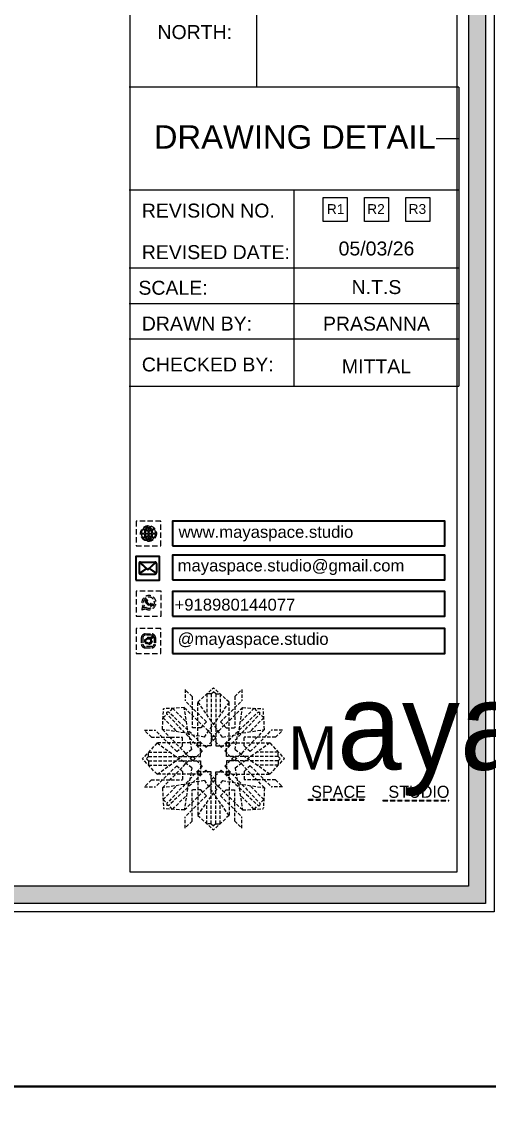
# Model space of a CAD drawing. Header units: millimetres. Extents: x 56222 to 3066687, y -650199 to -121287.
# Drawn here: x 131240.6 to 131295.2, y -183432.6 to -183303.9 of the extents above; entities that cross this region are included whole.
import ezdxf
from ezdxf.enums import TextEntityAlignment as Align

# ---------------------------------------------------------------- set-up
doc = ezdxf.new("R2010")
doc.units = ezdxf.units.MM
doc.header["$MEASUREMENT"] = 0
doc.header["$PDMODE"] = 35
doc.linetypes.add('DASHEDX2', pattern=[1.5, 1, -0.5])
doc.layers.get('Defpoints').update_dxf_attribs({"color": 220})
for name, color, linetype, lineweight in [('dim05', 1, 'Continuous', 13), ('Dimension', 10, 'DASHEDX2', 20), ('NAME PLATE', 7, 'Continuous', 25), ('TILE', 14, 'Continuous', 9), ('wall', 7, 'Continuous', 30)]:
    doc.layers.add(name, color=color, linetype=linetype, lineweight=lineweight)
doc.styles.add('Arial', font='arial.ttf')
doc.styles.get("Standard").update_dxf_attribs({"font": 'arial.ttf', "height": 6})
doc.dimstyles.new('ISO-25', dxfattribs={"dimtxt": 2.5, "dimasz": 1, "dimexe": 0.5, "dimexo": 1, "dimtad": 0, "dimdec": 1, "dimlunit": 4, "dimtxsty": 'Standard', "dimblk": 'OBLIQUE', "dimcen": 2.5, "dimclrd": 1, "dimclre": 1, "dimclrt": 5, "dimadec": 0, "dimazin": 0, "dimtfac": 1, "dimtdec": 1, "dimtmove": 0, "dimatfit": 3, "dimfxl": 1, "dimlwd": -1, "dimarcsym": 0})

# ---------------------------------------------------------------- blocks, each defined once
blk = doc.blocks.new('FSFSF')
at = {"color": 42, "lineweight": 5, "true_color": 0xe0ac11}
for p, q in [((28600.03, 143.51), (28600.03, 140.16)), ((28602.15, 141.41), (28600.03, 143.51)), ((28603.86, 139.69), (28608.58, 144.08)), ((28607.9, 142.22), (28608.58, 142.85)), ((28613.31, 139.69), (28608.58, 144.08)), ((28609.27, 142.22), (28608.59, 142.85)), ((28615.02, 141.41), (28617.14, 143.51)), ((28617.14, 143.51), (28617.14, 140.16)), ((28606.47, 133.76), (28600.03, 140.16)), ((28602.15, 141.41), (28602.15, 131.95)), ((28603.86, 126.58), (28603.86, 139.69)), ((28603.86, 139.69), (28608.58, 133.02)), ((28607.9, 142.22), (28606.58, 142.22)), ((28606.58, 142.22), (28606.58, 135.84)), ((28607.9, 142.22), (28607.9, 126.58)), ((28613.31, 139.69), (28608.59, 133.02)), ((28609.27, 142.22), (28609.27, 126.58)), ((28609.27, 142.22), (28610.59, 142.22)), ((28610.59, 142.22), (28610.59, 135.84)), ((28610.7, 133.76), (28617.14, 140.16)), ((28613.31, 126.58), (28613.31, 139.69)), ((28615.02, 141.41), (28615.02, 131.95)), ((28593.19, 131.45), (28593.54, 137.71)), ((28593.39, 135), (28594.56, 136.12)), ((28599.8, 138.06), (28593.54, 137.71)), ((28595.12, 136.69), (28594.53, 136.69)), ((28594.56, 136.12), (28594.56, 136.71)), ((28605.17, 124.98), (28594.56, 136.12)), ((28596.24, 137.86), (28595.12, 136.69)), ((28606.27, 126.08), (28595.12, 136.69)), ((28596.24, 137.86), (28600.47, 133.65)), ((28601.03, 130), (28599.8, 138.06)), ((28599.8, 138.05), (28608.58, 129.56)), ((28617.37, 138.05), (28608.59, 129.56)), ((28610.9, 126.08), (28622.05, 136.69)), ((28612.02, 124.98), (28622.62, 136.12)), ((28616.14, 130), (28617.37, 138.06)), ((28620.93, 137.86), (28616.7, 133.65)), ((28617.37, 138.06), (28623.63, 137.71)), ((28620.93, 137.86), (28622.05, 136.69)), ((28622.05, 136.69), (28622.64, 136.69)), ((28622.62, 136.12), (28622.62, 136.71)), ((28623.8, 135), (28622.62, 136.12)), ((28624, 131.45), (28623.65, 137.71)), ((28593.39, 135), (28597.6, 130.78)), ((28606.47, 133.76), (28604.75, 131.95)), ((28605.86, 129.18), (28608.58, 133.02)), ((28611.31, 129.18), (28608.59, 133.02)), ((28610.7, 133.76), (28612.42, 131.95)), ((28623.8, 135), (28619.59, 130.78)), ((28587.73, 131.22), (28591.08, 131.22)), ((28589.84, 129.1), (28587.73, 131.22)), ((28597.49, 124.78), (28591.08, 131.22)), ((28593.19, 131.45), (28601.69, 122.67)), ((28601.25, 130.22), (28593.19, 131.45)), ((28605.86, 129.18), (28601.03, 130)), ((28602.07, 125.39), (28601.25, 130.22)), ((28604.75, 131.95), (28602.15, 131.95)), ((28607.9, 128.92), (28608.58, 129.56)), ((28609.27, 128.92), (28608.59, 129.56)), ((28611.31, 129.18), (28616.14, 130)), ((28612.42, 131.95), (28615.02, 131.95)), ((28615.12, 125.39), (28615.94, 130.22)), ((28623.99, 131.45), (28615.5, 122.67)), ((28615.94, 130.22), (28624, 131.45)), ((28619.7, 124.78), (28626.1, 131.22)), ((28629.45, 131.22), (28626.1, 131.22)), ((28627.34, 129.1), (28629.45, 131.22)), ((28591.56, 127.39), (28587.17, 122.66)), ((28589.84, 129.1), (28599.29, 129.1)), ((28604.66, 127.39), (28591.56, 127.39)), ((28591.56, 127.39), (28598.23, 122.67)), ((28597.49, 124.78), (28599.29, 126.5)), ((28599.29, 126.5), (28599.29, 129.1)), ((28603.68, 126.54), (28603.68, 127.39)), ((28604.66, 126.54), (28603.68, 126.54)), ((28604.71, 127.57), (28603.86, 127.57)), ((28607.9, 126.58), (28603.86, 126.58)), ((28604.66, 123.35), (28604.66, 127.39)), ((28604.7, 126.58), (28604.71, 127.57)), ((28606.27, 126.08), (28608.58, 128.27)), ((28607.9, 128.92), (28608.58, 128.27)), ((28609.27, 128.92), (28608.59, 128.27)), ((28610.9, 126.08), (28608.59, 128.27)), ((28609.27, 126.58), (28613.31, 126.58)), ((28612.46, 126.58), (28612.46, 127.57)), ((28612.46, 127.57), (28613.31, 127.57)), ((28612.52, 123.35), (28612.52, 127.39)), ((28612.52, 127.39), (28625.63, 127.39)), ((28612.52, 126.54), (28613.51, 126.54)), ((28613.51, 126.54), (28613.51, 127.39)), ((28627.34, 129.1), (28617.89, 129.1)), ((28617.89, 126.5), (28617.89, 129.1)), ((28619.7, 124.78), (28617.89, 126.5)), ((28625.63, 127.39), (28618.96, 122.67)), ((28625.63, 127.39), (28630.02, 122.66)), ((28589.03, 123.35), (28588.4, 122.67)), ((28589.03, 123.35), (28589.03, 124.67)), ((28589.03, 124.67), (28595.4, 124.67)), ((28589.03, 123.35), (28604.66, 123.35)), ((28602.07, 125.39), (28598.23, 122.67)), ((28602.33, 123.35), (28601.69, 122.67)), ((28602.33, 123.35), (28602.97, 122.67)), ((28605.17, 124.98), (28602.97, 122.67)), ((28612.02, 124.98), (28614.21, 122.67)), ((28628.16, 123.35), (28612.52, 123.35)), ((28614.85, 123.35), (28614.21, 122.67)), ((28614.85, 123.35), (28615.5, 122.67)), ((28615.12, 125.39), (28618.96, 122.67)), ((28628.16, 124.67), (28621.78, 124.67)), ((28628.16, 123.35), (28628.16, 124.67)), ((28628.16, 123.35), (28628.78, 122.67)), ((28591.56, 117.94), (28587.17, 122.66)), ((28589.03, 121.98), (28588.4, 122.65)), ((28589.03, 121.98), (28604.66, 121.98)), ((28589.03, 121.98), (28589.03, 120.66)), ((28589.03, 120.66), (28595.4, 120.66)), ((28597.49, 120.54), (28591.08, 114.11)), ((28591.56, 117.94), (28598.23, 122.65)), ((28593.19, 113.88), (28601.69, 122.65)), ((28605.17, 120.35), (28594.56, 109.2)), ((28597.49, 120.54), (28599.29, 118.83)), ((28602.07, 119.94), (28598.23, 122.65)), ((28602.07, 119.94), (28601.25, 115.1)), ((28602.33, 121.98), (28601.69, 122.65)), ((28602.33, 121.98), (28602.97, 122.65)), ((28605.17, 120.35), (28602.97, 122.65)), ((28604.66, 121.98), (28604.66, 117.94)), ((28612.02, 120.35), (28614.21, 122.65)), ((28612.02, 120.35), (28622.62, 109.2)), ((28612.52, 121.98), (28612.52, 117.94)), ((28628.16, 121.98), (28612.52, 121.98)), ((28614.85, 121.98), (28614.21, 122.65)), ((28614.85, 121.98), (28615.5, 122.65)), ((28615.12, 119.94), (28618.96, 122.65)), ((28615.12, 119.94), (28615.94, 115.1)), ((28623.99, 113.88), (28615.5, 122.65)), ((28619.7, 120.54), (28617.89, 118.83)), ((28625.63, 117.94), (28618.96, 122.65)), ((28619.7, 120.54), (28626.1, 114.11)), ((28628.16, 120.66), (28621.78, 120.66)), ((28625.63, 117.94), (28630.02, 122.66)), ((28628.16, 121.98), (28628.78, 122.65)), ((28628.16, 121.98), (28628.16, 120.66)), ((28589.84, 116.23), (28587.73, 114.11)), ((28589.84, 116.23), (28599.29, 116.23)), ((28604.66, 117.94), (28591.56, 117.94)), ((28606.27, 119.15), (28595.12, 108.54)), ((28599.29, 118.83), (28599.29, 116.23)), ((28604.66, 118.78), (28603.68, 118.78)), ((28603.68, 118.78), (28603.68, 117.94)), ((28607.9, 118.65), (28603.86, 118.65)), ((28603.86, 118.65), (28603.86, 105.54)), ((28604.71, 117.66), (28603.86, 117.66)), ((28604.7, 118.65), (28604.71, 117.66)), ((28606.27, 119.15), (28608.58, 116.96)), ((28607.9, 103.01), (28607.9, 118.65)), ((28607.9, 116.31), (28608.58, 116.96)), ((28607.9, 116.31), (28608.58, 115.67)), ((28610.9, 119.15), (28608.59, 116.96)), ((28609.27, 116.31), (28608.59, 116.96)), ((28609.27, 116.31), (28608.59, 115.67)), ((28609.27, 118.65), (28613.31, 118.65)), ((28609.27, 103.01), (28609.27, 118.65)), ((28610.9, 119.15), (28622.05, 108.54)), ((28612.46, 118.65), (28612.46, 117.66)), ((28612.46, 117.66), (28613.31, 117.66)), ((28612.52, 118.78), (28613.51, 118.78)), ((28612.52, 117.94), (28625.63, 117.94)), ((28613.31, 118.65), (28613.31, 105.54)), ((28613.51, 118.78), (28613.51, 117.94)), ((28617.89, 118.83), (28617.89, 116.23)), ((28627.34, 116.23), (28617.89, 116.23)), ((28627.34, 116.23), (28629.45, 114.11)), ((28587.73, 114.11), (28591.08, 114.11)), ((28601.25, 115.1), (28593.19, 113.87)), ((28593.19, 113.87), (28593.54, 107.62)), ((28593.39, 110.32), (28597.6, 114.55)), ((28599.8, 107.17), (28608.58, 115.67)), ((28601.03, 115.23), (28599.8, 107.17)), ((28605.86, 116.05), (28601.03, 115.23)), ((28602.15, 103.82), (28602.15, 113.27)), ((28604.75, 113.27), (28602.15, 113.27)), ((28606.47, 111.47), (28604.75, 113.27)), ((28605.86, 116.05), (28608.58, 112.21)), ((28611.31, 116.05), (28608.59, 112.21)), ((28617.37, 107.17), (28608.59, 115.67)), ((28610.7, 111.47), (28612.42, 113.27)), ((28611.31, 116.05), (28616.14, 115.23)), ((28612.42, 113.27), (28615.02, 113.27)), ((28615.02, 103.82), (28615.02, 113.27)), ((28615.94, 115.1), (28624, 113.87)), ((28616.14, 115.23), (28617.37, 107.17)), ((28623.8, 110.32), (28619.59, 114.55)), ((28624, 113.87), (28623.65, 107.62)), ((28629.45, 114.11), (28626.1, 114.11)), ((28593.39, 110.32), (28594.56, 109.2)), ((28596.24, 107.37), (28600.47, 111.58)), ((28606.47, 111.47), (28600.03, 105.07)), ((28603.86, 105.54), (28608.58, 112.21)), ((28613.31, 105.54), (28608.59, 112.21)), ((28610.7, 111.47), (28617.14, 105.07)), ((28620.93, 107.37), (28616.7, 111.58)), ((28623.8, 110.32), (28622.62, 109.2)), ((28599.8, 107.17), (28593.54, 107.52)), ((28595.12, 108.54), (28594.53, 108.54)), ((28594.56, 109.2), (28594.56, 108.61)), ((28596.24, 107.37), (28595.12, 108.54)), ((28606.58, 103.01), (28606.58, 109.38)), ((28610.59, 103.01), (28610.59, 109.38)), ((28617.37, 107.17), (28623.63, 107.52)), ((28620.93, 107.37), (28622.05, 108.54)), ((28622.05, 108.54), (28622.64, 108.54)), ((28622.62, 109.2), (28622.62, 108.61)), ((28600.03, 101.71), (28600.03, 105.07)), ((28602.15, 103.82), (28600.03, 101.71)), ((28603.86, 105.54), (28608.58, 101.15)), ((28607.9, 103.01), (28606.58, 103.01)), ((28607.9, 103.01), (28608.58, 102.38)), ((28613.31, 105.54), (28608.58, 101.15)), ((28609.27, 103.01), (28608.59, 102.38)), ((28609.27, 103.01), (28610.59, 103.01)), ((28615.02, 103.82), (28617.14, 101.71)), ((28617.14, 101.71), (28617.14, 105.07))]:
    blk.add_line(p, q, dxfattribs=at)
blk = doc.blocks.new('hgwg')
at = {"layer": 'Dimension', "true_color": 0xd39e00}
h = blk.add_hatch(color=42, dxfattribs=at)
h.dxf.hatch_style = 1
h.paths.add_polyline_path([(27505.71, 45.05), (27494.27, 45.05), (27494.27, 44.9), (27505.71, 44.9)])
h = blk.add_hatch(color=42, dxfattribs=at)
h.dxf.hatch_style = 1
h.paths.add_polyline_path([(27523.3, 44.9), (27509.68, 44.9), (27509.68, 44.75), (27523.3, 44.75)])
at = {"layer": 'Dimension', "color": 42, "true_color": 0xd39e00}
for p, q in [((27494.27, 45.05), (27505.71, 45.05)), ((27494.27, 44.9), (27494.27, 45.05)), ((27494.27, 44.9), (27505.71, 44.9)), ((27505.71, 45.05), (27505.71, 44.9)), ((27509.68, 44.9), (27523.3, 44.9)), ((27509.68, 44.9), (27509.68, 44.75)), ((27509.68, 44.75), (27523.3, 44.75)), ((27523.3, 44.75), (27523.3, 44.9))]:
    blk.add_line(p, q, dxfattribs=at)
at = {"layer": 'Dimension', "color": 42, "true_color": 0xd39e00, "attachment_point": 1}
for s, width, insert, char_height in [('{\\fCinzel|b0|i0|c0|p2;\\H1.5x;M\\fAmsterdam One|b0|i0|c0|p2;\\H2x;aya}', 85.3277, (27490.17, 69.17), 6), ('{\\fCinzel|b0|i0|c0|p0;SPACE     STUDIO}', 66.129, (27494.83, 47.86), 2.5)]:
    blk.add_mtext_dynamic_manual_height_columns(s, width=width, gutter_width=30, heights=[0], dxfattribs=dict(at, insert=insert, char_height=char_height))
blk = doc.blocks.new('QEGW4TG')
at = {"layer": 'Dimension', "true_color": 0x000000}
h = blk.add_hatch(color=18, dxfattribs=at)
h.dxf.hatch_style = 1
h.paths.add_polyline_path([(2.69, 1.93, 0.170513), (2.95, 1.97, 0.190337), (3.11, 2.18, 0.316231), (3.07, 2.28), (2.79, 2.37, 0.273721), (2.69, 2.34, 0.040749), (2.63, 2.27, -0.441282), (2.53, 2.25, -0.11828), (2.06, 2.64, -0.441282), (2.07, 2.74, 0.040749), (2.13, 2.81, 0.290083), (2.14, 2.92), (2.01, 3.18, 0.316231), (1.91, 3.2, 0.190337), (1.73, 3, 0.170513), (1.72, 2.74, 0.252784)], flags=0)
h.paths.add_polyline_path([(1.19, 1.98), (1.03, 1.3, 0.550912), (1.11, 1.23), (1.75, 1.39, 6.344125)])
h.paths.add_polyline_path([(1.81, 1.7), (1.4, 1.6), (1.5, 2.03, -9.071339)], flags=16)
h.paths.add_polyline_path([(3.11, 2.16, -0.17811), (2.95, 1.97, -0.170513), (2.69, 1.93, -0.252784), (1.72, 2.74, -0.170513), (1.73, 3, -0.17811), (1.89, 3.19, -0.370089), (2.01, 3.18), (2.14, 2.92, -0.307185), (2.13, 2.8, -0.041087), (2.06, 2.73, 0.321676), (2.05, 2.65, 0.126524), (2.55, 2.24, 0.312216), (2.62, 2.26, -0.041087), (2.68, 2.34, -0.290673), (2.79, 2.37), (3.07, 2.28, -0.370089)], flags=0)
h = blk.add_hatch(color=18, dxfattribs=at)
h.dxf.hatch_style = 1
h.paths.add_polyline_path([(2.79, 2.37, 0.273721), (2.69, 2.34, 0.040749), (2.63, 2.27, -0.441282), (2.53, 2.25, -0.11828), (2.06, 2.64, -0.441282), (2.07, 2.74, 0.040749), (2.13, 2.81, 0.290083), (2.14, 2.92), (2.01, 3.18, 0.316231), (1.91, 3.2, 0.190337), (1.73, 3, 0.170513), (1.72, 2.74, 0.252784), (2.69, 1.93, 0.170513), (2.95, 1.97, 0.190337), (3.11, 2.18, 0.316231), (3.07, 2.28)])
for p, q in [((2.01, 3.18), (2.14, 2.92)), ((3.07, 2.28), (2.8, 2.36)), ((1.19, 1.98), (1.03, 1.3)), ((1.1, 1.23), (1.75, 1.39)), ((1.5, 2.03), (1.4, 1.6)), ((1.4, 1.6), (1.81, 1.7))]:
    blk.add_line(p, q)
blk.add_lwpolyline([(0, 0), (4.68, 0), (4.68, 4.68), (0, 4.68)], close=True)
for centre, radius, start, end in [((2.39, 2.56), 1.34, 241.4727, 205.6422), ((2.39, 2.56), 1.04, 235.9962, 210.8333), ((2.09, 2.87), 0.39, 159.7007, 198.4072), ((2.96, 3.23), 1.33, 201.4218, 258.1669), ((2.07, 2.87), 0.364, 118.9685, 159.3648), ((1.94, 3.12), 0.0896, 41.8985, 123.1344), ((2.11, 2.68), 0.066, 135.9932, 224.8892), ((1.67, 3.16), 0.586, 312.4617, 321.8728), ((3.12, 3.42), 1.31, 216.5455, 243.5279), ((2.05, 2.87), 0.104, 320.3924, 28.6971), ((2.57, 2.3), 0.066, 234.2482, 323.1441), ((3.11, 1.94), 0.586, 137.2645, 146.6756), ((2.76, 2.27), 0.104, 70.4402, 138.745), ((2.76, 2.29), 0.364, 299.7725, 340.1688), ((3.03, 2.2), 0.0896, 336.0029, 57.2388), ((1.09, 1.29), 0.0598, 164.8483, 282.1458), ((2.75, 2.31), 0.39, 260.7301, 299.4366)]:
    blk.add_arc(centre, radius, start, end)
blk = doc.blocks.new('ASGERG')
at = {"layer": 'Dimension', "true_color": 0x000000}
h = blk.add_hatch(color=18, dxfattribs=at)
h.dxf.hatch_style = 1
h.paths.add_polyline_path([(0.99, 1.7, 0.353872), (1.69, 1.03), (2.96, 1.03, 0.353872), (3.66, 1.7), (3.66, 2.99, 0.353872), (2.96, 3.67), (1.69, 3.67, 0.353872), (0.99, 2.99)])
h.paths.add_polyline_path([(1.27, 2.97, -0.353872), (1.72, 3.4), (2.94, 3.4, -0.353872), (3.38, 2.97), (3.38, 1.72, -0.353872), (2.94, 1.3), (1.72, 1.3, -0.353872), (1.27, 1.72)], flags=16)
h.paths.add_polyline_path([(3.02, 2.35, -1), (1.64, 2.35, -1)], flags=0)
h.paths.add_polyline_path([(2.74, 2.35, -1), (1.92, 2.35, -1)], flags=0)
h.paths.add_polyline_path([(2.86, 3.02, -1), (3.19, 3.02, -1)], flags=0)
h.paths.add_polyline_path([(1.64, 2.35, 1), (3.02, 2.35, 1)], flags=0)
h = blk.add_hatch(color=18, dxfattribs=at)
h.dxf.hatch_style = 1
h.paths.add_polyline_path([(1.64, 2.35, 1), (3.02, 2.35, 1)])
h.paths.add_polyline_path([(2.74, 2.35, -1), (1.92, 2.35, -1)], flags=16)
h = blk.add_hatch(color=18, dxfattribs=at)
h.dxf.hatch_style = 1
h.paths.add_polyline_path([(3.19, 3.02, 1), (2.86, 3.02, 1)])
for p, q in [((0.99, 2.99), (0.99, 1.7)), ((1.27, 2.97), (1.27, 1.72)), ((1.69, 3.67), (2.96, 3.67)), ((2.94, 3.4), (1.72, 3.4)), ((3.38, 2.97), (3.38, 1.72)), ((3.66, 2.99), (3.66, 1.7)), ((1.69, 1.03), (2.96, 1.03)), ((2.94, 1.3), (1.72, 1.3))]:
    blk.add_line(p, q)
blk.add_lwpolyline([(0, 0), (4.68, 0), (4.68, 4.68), (0, 4.68)], close=True)
for centre, radius in [((2.33, 2.35), 0.694), ((2.33, 2.35), 0.414), ((3.02, 3.02), 0.168)]:
    blk.add_circle(centre, radius)
for centre, radius, start, end in [((1.76, 2.89), 0.778, 94.8631, 172.8127), ((1.76, 2.91), 0.491, 94.8631, 172.8127), ((2.9, 2.91), 0.491, 7.1873, 85.1369), ((2.89, 2.89), 0.778, 7.1873, 85.1369), ((1.76, 1.8), 0.778, 187.1873, 265.1369), ((1.76, 1.78), 0.491, 187.1873, 265.1369), ((2.9, 1.78), 0.491, 274.8631, 352.8127), ((2.89, 1.8), 0.778, 274.8631, 352.8127)]:
    blk.add_arc(centre, radius, start, end)
blk = doc.blocks.new('DTGWEGEARG')
at = {"layer": 'Dimension', "true_color": 0x000000}
h = blk.add_hatch(color=18, dxfattribs=at)
h.dxf.hatch_style = 1
h.paths.add_polyline_path([(3.83, 2.34, 1), (0.85, 2.34, 1)])
h.paths.add_polyline_path([(2.51, 1.01, 0.105795), (2.96, 1.58, -0.055205), (3.3, 1.41, -0.169822)], flags=16)
h.paths.add_polyline_path([(2.41, 1.12), (2.41, 1.69, -0.058279), (2.81, 1.63, -0.103353)], flags=16)
h.paths.add_polyline_path([(2.26, 1.13, -0.101741), (1.87, 1.63, -0.057171), (2.26, 1.69)], flags=16)
h.paths.add_polyline_path([(2.17, 1.01, -0.169822), (1.38, 1.41, -0.055205), (1.72, 1.58, 0.105795)], flags=16)
h.paths.add_polyline_path([(3.02, 1.72, 0.081336), (3.13, 2.27), (3.68, 2.27, -0.152069), (3.4, 1.52, 0.05687)], flags=16)
h.paths.add_polyline_path([(2.87, 1.77, 0.061945), (2.41, 1.84), (2.41, 2.27), (2.98, 2.27, -0.081344)], flags=16)
h.paths.add_polyline_path([(2.26, 1.84, 0.060923), (1.8, 1.77, -0.081344), (1.7, 2.27), (2.26, 2.27)], flags=16)
h.paths.add_polyline_path([(1.66, 1.72, 0.05687), (1.28, 1.52, -0.152069), (1, 2.27), (1.55, 2.27, 0.081336)], flags=16)
h.paths.add_polyline_path([(2.41, 2.42), (2.41, 2.83, 0.061945), (2.87, 2.91, -0.080009), (2.98, 2.42)], flags=16)
h.paths.add_polyline_path([(3.13, 2.42, 0.080116), (3.02, 2.96, 0.05687), (3.4, 3.16, 0.028258), (3.3, 3.27, -0.055205), (2.96, 3.1, 0.105795), (2.51, 3.67, -0.36029), (3.68, 2.42)], flags=16)
h.paths.add_polyline_path([(2.26, 2.42), (1.7, 2.42, -0.080009), (1.8, 2.91, 0.060923), (2.26, 2.84)], flags=16)
h.paths.add_polyline_path([(1.55, 2.42), (1, 2.42, -0.150466), (1.28, 3.16, 0.05687), (1.66, 2.96, 0.080116)], flags=16)
h.paths.add_polyline_path([(2.41, 2.98), (2.41, 3.56, -0.103353), (2.81, 3.05, -0.058279)], flags=16)
h.paths.add_polyline_path([(2.26, 2.99, -0.057171), (1.87, 3.05, -0.101741), (2.26, 3.55)], flags=16)
h.paths.add_polyline_path([(1.72, 3.1, -0.055205), (1.38, 3.27, -0.169822), (2.17, 3.67, 0.105795)], flags=16)
blk.add_lwpolyline([(0, 0), (4.68, 0), (4.68, 4.68), (0, 4.68)], close=True)
at = {"layer": 'Dimension', "color": 18, "true_color": 0x000000}
for p, q in [((1, 2.42), (1.55, 2.42)), ((1, 2.27), (1.55, 2.27)), ((1.7, 2.42), (2.26, 2.42)), ((1.7, 2.27), (2.26, 2.27)), ((2.26, 3.55), (2.26, 2.99)), ((2.26, 2.84), (2.26, 2.42)), ((2.26, 2.27), (2.26, 1.84)), ((2.41, 3.56), (2.41, 2.98)), ((2.41, 2.83), (2.41, 2.42)), ((2.41, 2.42), (2.98, 2.42)), ((2.41, 2.27), (2.98, 2.27)), ((2.41, 2.27), (2.41, 1.84)), ((3.13, 2.42), (3.68, 2.42)), ((3.13, 2.27), (3.68, 2.27)), ((2.26, 1.69), (2.26, 1.13)), ((2.41, 1.69), (2.41, 1.12))]:
    blk.add_line(p, q, dxfattribs=at)
blk.add_circle((2.34, 2.34), 1.49, dxfattribs=at)
for centre, radius, start, end in [((2.34, 2.34), 1.34, 142.3819, 176.6093), ((2.34, 2.34), 1.34, 183.0315, 217.6181), ((2.34, 4.74), 1.9, 236.1399, 249.1595), ((2.34, 2.34), 1.34, 97.3549, 135.9073), ((2.34, 4.74), 1.75, 236.7417, 249.3811), ((3.28, 2.34), 1.73, 159.0567, 177.3789), ((3.28, 2.34), 1.73, 182.3435, 200.9433), ((3.28, 2.34), 1.58, 158.8325, 177.1302), ((3.28, 2.34), 1.58, 182.5658, 201.1675), ((3.28, 2.34), 1.73, 129.9301, 154.0867), ((2.34, 4.74), 1.9, 253.6799, 267.6253), ((3.28, 2.34), 1.58, 130.1073, 153.3446), ((2.34, 4.74), 1.75, 254.3336, 267.422), ((1.4, 2.34), 1.58, 26.6554, 50.2584), ((2.34, 4.74), 1.75, 272.3248, 285.6664), ((2.34, 4.74), 1.9, 272.1415, 286.3201), ((2.34, 2.34), 1.34, 3.3907, 82.6451), ((1.4, 2.34), 1.73, 25.9133, 50.0699), ((1.4, 2.34), 1.58, 2.8698, 21.1675), ((1.4, 2.34), 1.58, 338.8325, 357.4342), ((2.34, 4.74), 1.75, 290.6189, 303.2583), ((2.34, 4.74), 1.9, 290.8405, 303.8601), ((1.4, 2.34), 1.73, 2.6211, 20.9433), ((1.4, 2.34), 1.73, 339.0567, 357.6565), ((2.34, 2.34), 1.34, 322.3819, 356.9685), ((2.34, -0.06), 1.9, 110.8405, 123.8601), ((2.34, -0.06), 1.75, 110.6189, 123.2583), ((2.34, 2.34), 1.34, 224.0927, 262.6451), ((3.28, 2.34), 1.73, 205.9133, 230.0699), ((2.34, -0.06), 1.9, 92.3747, 106.3201), ((2.34, -0.06), 1.75, 92.578, 105.6664), ((3.28, 2.34), 1.58, 206.6554, 229.8927), ((2.34, -0.06), 1.9, 73.6799, 87.8585), ((2.34, -0.06), 1.75, 74.3336, 87.6752), ((1.4, 2.34), 1.58, 309.7416, 333.3446), ((1.4, 2.34), 1.73, 309.9301, 334.0867), ((2.34, 2.34), 1.34, 277.3549, 315.9073), ((2.34, -0.06), 1.75, 56.7417, 69.3811), ((2.34, -0.06), 1.9, 56.1399, 69.1595)]:
    blk.add_arc(centre, radius, start, end, dxfattribs=at)
blk = doc.blocks.new('_Oblique')
at = {"layer": 'wall', "color": 0, "lineweight": -2}
blk.add_line((-0.5, -0.5), (0.5, 0.5), dxfattribs=at)
blk = doc.blocks.new('*D296')
at = {"layer": 'Defpoints', "color": 0, "lineweight": 30, "transparency": 16777216}
for p in [(131227.95, -183357.47), (131169.95, -183365.17), (131227.95, -183365.17), (131579.41, -183992.01), (131604.45, -183992.01), (131604.45, -183995.39)]:
    blk.add_point(p, dxfattribs=at)
at = {"layer": 'dim05', "color": 1, "linetype": 'Continuous', "lineweight": -2, "transparency": 16777216}
for p, q in [((131169.95, -183364.17), (131169.95, -183356.97)), ((131227.95, -183364.17), (131227.95, -183356.97)), ((131579.41, -183993.01), (131579.41, -183995.89)), ((131604.45, -183993.01), (131604.45, -183995.89))]:
    blk.add_line(p, q, dxfattribs=at)
at = {"layer": 'dim05', "color": 1, "linetype": 'Continuous', "transparency": 16777216}
for p, q in [((131169.95, -183357.47), (131193.98, -183357.47)), ((131227.95, -183357.47), (131203.92, -183357.47)), ((131579.41, -183995.39), (131587.96, -183995.39)), ((131604.45, -183995.39), (131595.9, -183995.39))]:
    blk.add_line(p, q, dxfattribs=at)
at = {"layer": 'dim05', "color": 1, "transparency": 16777216, "rotation": 180}
for p in [(131169.95, -183357.47), (131579.41, -183995.39)]:
    blk.add_blockref('_Oblique', p, dxfattribs=at)
at = {"layer": 'dim05', "color": 1, "transparency": 16777216}
for p in [(131227.95, -183357.47), (131604.45, -183995.39)]:
    blk.add_blockref('_Oblique', p, dxfattribs=at)
at = {"layer": 'dim05', "color": 5, "lineweight": 25, "transparency": 16777216, "char_height": 2.5, "attachment_point": 5, "style": 'Arial'}
for s, insert in [('4\'-10"', (131198.95, -183357.47)), ('2\'-1"', (131591.93, -183995.39))]:
    blk.add_mtext(s, dxfattribs=dict(at, insert=insert))
blk = doc.blocks.new('*D297')
at = {"layer": 'Defpoints', "color": 0, "lineweight": 30, "transparency": 16777216}
for p in [(131172.66, -183359.78), (131174.18, -183359.78), (131173.57, -183377.78), (131604.45, -183992.01), (131629.49, -183992.01), (131629.49, -183995.39)]:
    blk.add_point(p, dxfattribs=at)
at = {"layer": 'dim05', "color": 1, "linetype": 'Continuous', "lineweight": -2, "transparency": 16777216}
for p, q in [((131173.18, -183359.78), (131172.16, -183359.78)), ((131172.57, -183377.78), (131172.16, -183377.78)), ((131604.45, -183993.01), (131604.45, -183995.89)), ((131629.49, -183993.01), (131629.49, -183995.89))]:
    blk.add_line(p, q, dxfattribs=at)
at = {"layer": 'dim05', "color": 1, "linetype": 'Continuous', "transparency": 16777216}
for p, q in [((131172.66, -183359.78), (131172.66, -183364.95)), ((131172.66, -183377.78), (131172.66, -183372.61)), ((131604.45, -183995.39), (131613, -183995.39)), ((131629.49, -183995.39), (131620.94, -183995.39))]:
    blk.add_line(p, q, dxfattribs=at)
at = {"layer": 'dim05', "color": 1, "transparency": 16777216}
for p, rotation in [((131172.66, -183359.78), 90), ((131172.66, -183377.78), 270), ((131604.45, -183995.39), 180)]:
    blk.add_blockref('_Oblique', p, dxfattribs=dict(at, rotation=rotation))
blk.add_blockref('_Oblique', (131629.49, -183995.39), dxfattribs=at)
at = {"layer": 'dim05', "color": 5, "lineweight": 25, "transparency": 16777216, "insert": (131172.66, -183368.78), "char_height": 2.5, "attachment_point": 5, "rotation": 90, "style": 'Arial'}
blk.add_mtext('1\'-6"', dxfattribs=at)
at = {"layer": 'dim05', "color": 5, "lineweight": 25, "transparency": 16777216, "insert": (131616.97, -183995.39), "char_height": 2.5, "attachment_point": 5, "style": 'Arial'}
blk.add_mtext('2\'-1"', dxfattribs=at)
blk = doc.blocks.new('*D298')
at = {"layer": 'Defpoints', "color": 0, "lineweight": 30, "transparency": 16777216}
for p in [(131210.56, -183226.78), (131199.2, -183316.78), (131210.56, -183316.78), (131629.49, -183992.01), (131665.49, -183992.01), (131665.49, -183995.39)]:
    blk.add_point(p, dxfattribs=at)
at = {"layer": 'dim05', "color": 1, "linetype": 'Continuous', "lineweight": -2, "transparency": 16777216}
for p, q in [((131209.56, -183226.78), (131198.7, -183226.78)), ((131209.56, -183316.78), (131198.7, -183316.78)), ((131629.49, -183993.01), (131629.49, -183995.89)), ((131665.49, -183993.01), (131665.49, -183995.89))]:
    blk.add_line(p, q, dxfattribs=at)
at = {"layer": 'dim05', "color": 1, "linetype": 'Continuous', "transparency": 16777216}
for p, q in [((131199.2, -183226.78), (131199.2, -183267.84)), ((131199.2, -183316.78), (131199.2, -183275.72)), ((131629.49, -183995.39), (131645.71, -183995.39)), ((131665.49, -183995.39), (131649.26, -183995.39))]:
    blk.add_line(p, q, dxfattribs=at)
at = {"layer": 'dim05', "color": 1, "transparency": 16777216}
for p, rotation in [((131199.2, -183226.78), 90), ((131199.2, -183316.78), 270), ((131629.49, -183995.39), 180)]:
    blk.add_blockref('_Oblique', p, dxfattribs=dict(at, rotation=rotation))
blk.add_blockref('_Oblique', (131665.49, -183995.39), dxfattribs=at)
at = {"layer": 'dim05', "color": 5, "lineweight": 25, "transparency": 16777216, "insert": (131199.2, -183271.78), "char_height": 2.5, "attachment_point": 5, "rotation": 90, "style": 'Arial'}
blk.add_mtext('7\'-6"', dxfattribs=at)
at = {"layer": 'dim05', "color": 5, "lineweight": 25, "transparency": 16777216, "insert": (131647.49, -183995.39), "char_height": 2.5, "attachment_point": 5, "style": 'Arial'}
blk.add_mtext("3'", dxfattribs=at)
blk = doc.blocks.new('*D299')
at = {"layer": 'Defpoints', "color": 0, "lineweight": 30, "transparency": 16777216}
for p in [(131202.45, -183307.51), (131229.45, -183307.51), (131229.45, -183319.1), (131665.49, -183992.01), (131733.49, -183992.01), (131733.49, -183995.39)]:
    blk.add_point(p, dxfattribs=at)
at = {"layer": 'dim05', "color": 1, "linetype": 'Continuous', "lineweight": -2, "transparency": 16777216}
for p, q in [((131202.45, -183308.51), (131202.45, -183319.6)), ((131229.45, -183308.51), (131229.45, -183319.6)), ((131665.49, -183993.01), (131665.49, -183995.89)), ((131733.49, -183993.01), (131733.49, -183995.89))]:
    blk.add_line(p, q, dxfattribs=at)
at = {"layer": 'dim05', "color": 1, "linetype": 'Continuous', "transparency": 16777216}
for p, q in [((131202.45, -183319.1), (131211.98, -183319.1)), ((131229.45, -183319.1), (131219.92, -183319.1)), ((131665.49, -183995.39), (131695.54, -183995.39)), ((131733.49, -183995.39), (131703.43, -183995.39))]:
    blk.add_line(p, q, dxfattribs=at)
at = {"layer": 'dim05', "color": 1, "transparency": 16777216, "rotation": 180}
for p in [(131202.45, -183319.1), (131665.49, -183995.39)]:
    blk.add_blockref('_Oblique', p, dxfattribs=at)
at = {"layer": 'dim05', "color": 1, "transparency": 16777216}
for p in [(131229.45, -183319.1), (131733.49, -183995.39)]:
    blk.add_blockref('_Oblique', p, dxfattribs=at)
at = {"layer": 'dim05', "color": 5, "lineweight": 25, "transparency": 16777216, "char_height": 2.5, "attachment_point": 5, "style": 'Arial'}
for s, insert in [('2\'-3"', (131215.95, -183319.1)), ('5\'-8"', (131699.49, -183995.39))]:
    blk.add_mtext(s, dxfattribs=dict(at, insert=insert))
blk = doc.blocks.new('*D300')
at = {"layer": 'Defpoints', "color": 0, "lineweight": 30, "transparency": 16777216}
for p in [(131086.45, -183304.89), (131166.45, -183304.89), (131166.45, -183315.06), (131542.73, -183958.83), (131554.49, -183958.83), (131552.49, -183992.01)]:
    blk.add_point(p, dxfattribs=at)
at = {"layer": 'dim05', "color": 1, "linetype": 'Continuous', "lineweight": -2, "transparency": 16777216}
for p, q in [((131086.45, -183305.89), (131086.45, -183315.56)), ((131166.45, -183305.89), (131166.45, -183315.56)), ((131553.49, -183958.83), (131542.23, -183958.83)), ((131551.49, -183992.01), (131542.23, -183992.01))]:
    blk.add_line(p, q, dxfattribs=at)
at = {"layer": 'dim05', "color": 1, "linetype": 'Continuous', "transparency": 16777216}
for p, q in [((131086.45, -183315.06), (131122.5, -183315.06)), ((131166.45, -183315.06), (131130.41, -183315.06)), ((131542.73, -183958.83), (131542.73, -183971.45)), ((131542.73, -183992.01), (131542.73, -183979.39))]:
    blk.add_line(p, q, dxfattribs=at)
at = {"layer": 'dim05', "color": 1, "transparency": 16777216}
for p, rotation in [((131086.45, -183315.06), 180), ((131542.73, -183958.83), 90), ((131542.73, -183992.01), 270)]:
    blk.add_blockref('_Oblique', p, dxfattribs=dict(at, rotation=rotation))
blk.add_blockref('_Oblique', (131166.45, -183315.06), dxfattribs=at)
at = {"layer": 'dim05', "color": 5, "lineweight": 25, "transparency": 16777216, "insert": (131126.45, -183315.06), "char_height": 2.5, "attachment_point": 5, "style": 'Arial'}
blk.add_mtext('6\'-8"', dxfattribs=at)
at = {"layer": 'dim05', "color": 5, "lineweight": 25, "transparency": 16777216, "insert": (131542.73, -183975.42), "char_height": 2.5, "attachment_point": 5, "rotation": 90, "style": 'Arial'}
blk.add_mtext('2\'-9"', dxfattribs=at)
blk = doc.blocks.new('*D301')
at = {"layer": 'Defpoints', "color": 0, "lineweight": 30, "transparency": 16777216}
for p in [(131166.45, -183309.81), (131202.45, -183309.81), (131202.45, -183315.06), (131542.73, -183874.01), (131552.49, -183874.01), (131554.49, -183958.83)]:
    blk.add_point(p, dxfattribs=at)
at = {"layer": 'dim05', "color": 1, "linetype": 'Continuous', "lineweight": -2, "transparency": 16777216}
for p, q in [((131166.45, -183310.81), (131166.45, -183315.56)), ((131202.45, -183310.81), (131202.45, -183315.56)), ((131551.49, -183874.01), (131542.23, -183874.01)), ((131553.49, -183958.83), (131542.23, -183958.83))]:
    blk.add_line(p, q, dxfattribs=at)
at = {"layer": 'dim05', "color": 1, "linetype": 'Continuous', "transparency": 16777216}
for p, q in [((131166.45, -183315.06), (131182.68, -183315.06)), ((131202.45, -183315.06), (131186.23, -183315.06)), ((131542.73, -183874.01), (131542.73, -183912.48)), ((131542.73, -183958.83), (131542.73, -183920.36))]:
    blk.add_line(p, q, dxfattribs=at)
at = {"layer": 'dim05', "color": 1, "transparency": 16777216}
for p, rotation in [((131166.45, -183315.06), 180), ((131542.73, -183874.01), 90), ((131542.73, -183958.83), 270)]:
    blk.add_blockref('_Oblique', p, dxfattribs=dict(at, rotation=rotation))
blk.add_blockref('_Oblique', (131202.45, -183315.06), dxfattribs=at)
at = {"layer": 'dim05', "color": 5, "lineweight": 25, "transparency": 16777216, "insert": (131184.45, -183315.06), "char_height": 2.5, "attachment_point": 5, "style": 'Arial'}
blk.add_mtext("3'", dxfattribs=at)
at = {"layer": 'dim05', "color": 5, "lineweight": 25, "transparency": 16777216, "insert": (131542.73, -183916.42), "char_height": 2.5, "attachment_point": 5, "rotation": 90, "style": 'Arial'}
blk.add_mtext('7\'-1"', dxfattribs=at)
blk = doc.blocks.new('*D302')
at = {"layer": 'Defpoints', "color": 0, "lineweight": 30, "transparency": 16777216}
for p in [(131084.34, -183228.88), (131092.6, -183228.88), (131092.6, -183312.81), (131542.73, -183868.01), (131552.49, -183868.01), (131552.49, -183874.01)]:
    blk.add_point(p, dxfattribs=at)
at = {"layer": 'dim05', "color": 1, "linetype": 'Continuous', "lineweight": -2, "transparency": 16777216}
for p, q in [((131091.6, -183228.88), (131083.84, -183228.88)), ((131091.6, -183312.81), (131083.84, -183312.81)), ((131551.49, -183868.01), (131542.23, -183868.01)), ((131551.49, -183874.01), (131542.23, -183874.01))]:
    blk.add_line(p, q, dxfattribs=at)
at = {"layer": 'dim05', "color": 1, "linetype": 'Continuous', "transparency": 16777216}
for p, q in [((131084.34, -183228.88), (131084.34, -183269.08)), ((131084.34, -183312.81), (131084.34, -183272.61)), ((131542.73, -183868.01), (131542.73, -183868.94)), ((131542.73, -183874.01), (131542.73, -183873.08))]:
    blk.add_line(p, q, dxfattribs=at)
at = {"layer": 'dim05', "color": 1, "transparency": 16777216}
for p, rotation in [((131084.34, -183228.88), 90), ((131084.34, -183312.81), 270), ((131542.73, -183868.01), 90), ((131542.73, -183874.01), 270)]:
    blk.add_blockref('_Oblique', p, dxfattribs=dict(at, rotation=rotation))
at = {"layer": 'dim05', "color": 5, "lineweight": 25, "transparency": 16777216, "char_height": 2.5, "attachment_point": 5, "rotation": 90, "style": 'Arial'}
for s, insert in [("7'", (131084.34, -183270.85)), ('6"', (131542.73, -183871.01))]:
    blk.add_mtext(s, dxfattribs=dict(at, insert=insert))
blk = doc.blocks.new('*D303')
at = {"layer": 'Defpoints', "color": 0, "lineweight": 30, "transparency": 16777216}
for p in [(131059.55, -183242.53), (131083.45, -183242.53), (131083.45, -183246.09), (131821.24, -183992.01), (131842.24, -183992.01), (131842.24, -183996.29)]:
    blk.add_point(p, dxfattribs=at)
at = {"layer": 'dim05', "color": 1, "linetype": 'Continuous', "lineweight": -2, "transparency": 16777216}
for p, q in [((131059.55, -183243.53), (131059.55, -183246.59)), ((131083.45, -183243.53), (131083.45, -183246.59)), ((131821.24, -183993.01), (131821.24, -183996.79)), ((131842.24, -183993.01), (131842.24, -183996.79))]:
    blk.add_line(p, q, dxfattribs=at)
at = {"layer": 'dim05', "color": 1, "linetype": 'Continuous', "transparency": 16777216}
for p, q in [((131059.55, -183246.09), (131069.7, -183246.09)), ((131083.45, -183246.09), (131073.3, -183246.09)), ((131821.24, -183996.29), (131827.91, -183996.29)), ((131842.24, -183996.29), (131835.57, -183996.29))]:
    blk.add_line(p, q, dxfattribs=at)
at = {"layer": 'dim05', "color": 1, "transparency": 16777216, "rotation": 180}
for p in [(131059.55, -183246.09), (131821.24, -183996.29)]:
    blk.add_blockref('_Oblique', p, dxfattribs=at)
at = {"layer": 'dim05', "color": 1, "transparency": 16777216}
for p in [(131083.45, -183246.09), (131842.24, -183996.29)]:
    blk.add_blockref('_Oblique', p, dxfattribs=at)
at = {"layer": 'dim05', "color": 5, "lineweight": 25, "transparency": 16777216, "char_height": 2.5, "attachment_point": 5, "style": 'Arial'}
for s, insert in [("2'", (131071.5, -183246.09)), ('1\'-9"', (131831.74, -183996.29))]:
    blk.add_mtext(s, dxfattribs=dict(at, insert=insert))
blk = doc.blocks.new('*D304')
at = {"layer": 'Defpoints', "color": 0, "lineweight": 30, "transparency": 16777216}
for p in [(131057.9, -183228.88), (131061.82, -183228.88), (131061.82, -183243.87), (131842.24, -183992.01), (131953.24, -183992.01), (131953.24, -183996.29)]:
    blk.add_point(p, dxfattribs=at)
at = {"layer": 'dim05', "color": 1, "linetype": 'Continuous', "lineweight": -2, "transparency": 16777216}
for p, q in [((131060.82, -183228.88), (131057.4, -183228.88)), ((131060.82, -183243.87), (131057.4, -183243.87)), ((131842.24, -183993.01), (131842.24, -183996.79)), ((131953.24, -183993.01), (131953.24, -183996.79))]:
    blk.add_line(p, q, dxfattribs=at)
at = {"layer": 'dim05', "color": 1, "linetype": 'Continuous', "transparency": 16777216}
for p, q in [((131057.9, -183228.88), (131057.9, -183232.54)), ((131057.9, -183243.87), (131057.9, -183240.2)), ((131842.24, -183996.29), (131893.79, -183996.29)), ((131953.24, -183996.29), (131901.68, -183996.29))]:
    blk.add_line(p, q, dxfattribs=at)
at = {"layer": 'dim05', "color": 1, "transparency": 16777216}
for p, rotation in [((131057.9, -183228.88), 90), ((131057.9, -183243.87), 270), ((131842.24, -183996.29), 180)]:
    blk.add_blockref('_Oblique', p, dxfattribs=dict(at, rotation=rotation))
blk.add_blockref('_Oblique', (131953.24, -183996.29), dxfattribs=at)
at = {"layer": 'dim05', "color": 5, "lineweight": 25, "transparency": 16777216, "insert": (131057.9, -183236.37), "char_height": 2.5, "attachment_point": 5, "rotation": 90, "style": 'Arial'}
blk.add_mtext('1\'-3"', dxfattribs=at)
at = {"layer": 'dim05', "color": 5, "lineweight": 25, "transparency": 16777216, "insert": (131897.74, -183996.29), "char_height": 2.5, "attachment_point": 5, "style": 'Arial'}
blk.add_mtext('9\'-3"', dxfattribs=at)
blk = doc.blocks.new('*D305')
at = {"layer": 'Defpoints', "color": 0, "lineweight": 30, "transparency": 16777216}
for p in [(131169.45, -183243.87), (131193.36, -183243.87), (131193.36, -183245.4), (131953.24, -183992.01), (131974.24, -183992.01), (131974.24, -183996.29)]:
    blk.add_point(p, dxfattribs=at)
at = {"layer": 'dim05', "color": 1, "linetype": 'Continuous', "lineweight": -2, "transparency": 16777216}
for p, q in [((131169.45, -183244.87), (131169.45, -183245.9)), ((131193.36, -183244.87), (131193.36, -183245.9)), ((131953.24, -183993.01), (131953.24, -183996.79)), ((131974.24, -183993.01), (131974.24, -183996.79))]:
    blk.add_line(p, q, dxfattribs=at)
at = {"layer": 'dim05', "color": 1, "linetype": 'Continuous', "transparency": 16777216}
for p, q in [((131169.45, -183245.4), (131179.61, -183245.4)), ((131193.36, -183245.4), (131183.2, -183245.4)), ((131953.24, -183996.29), (131959.91, -183996.29)), ((131974.24, -183996.29), (131967.57, -183996.29))]:
    blk.add_line(p, q, dxfattribs=at)
at = {"layer": 'dim05', "color": 1, "transparency": 16777216, "rotation": 180}
for p in [(131169.45, -183245.4), (131953.24, -183996.29)]:
    blk.add_blockref('_Oblique', p, dxfattribs=at)
at = {"layer": 'dim05', "color": 1, "transparency": 16777216}
for p in [(131193.36, -183245.4), (131974.24, -183996.29)]:
    blk.add_blockref('_Oblique', p, dxfattribs=at)
at = {"layer": 'dim05', "color": 5, "lineweight": 25, "transparency": 16777216, "char_height": 2.5, "attachment_point": 5, "style": 'Arial'}
for s, insert in [("2'", (131181.41, -183245.4)), ('1\'-9"', (131963.74, -183996.29))]:
    blk.add_mtext(s, dxfattribs=dict(at, insert=insert))
blk = doc.blocks.new('*D306')
at = {"layer": 'Defpoints', "color": 0, "lineweight": 30, "transparency": 16777216}
for p in [(131190.72, -183228.88), (131195.2, -183228.88), (131190.72, -183243.87), (131811.83, -183896.01), (131821.24, -183896.01), (131816.74, -183991.74)]:
    blk.add_point(p, dxfattribs=at)
at = {"layer": 'dim05', "color": 1, "linetype": 'Continuous', "lineweight": -2, "transparency": 16777216}
for p, q in [((131191.72, -183228.88), (131195.7, -183228.88)), ((131191.72, -183243.87), (131195.7, -183243.87)), ((131820.24, -183896.01), (131811.33, -183896.01)), ((131815.74, -183991.74), (131811.33, -183991.74))]:
    blk.add_line(p, q, dxfattribs=at)
at = {"layer": 'dim05', "color": 1, "linetype": 'Continuous', "transparency": 16777216}
for p, q in [((131195.2, -183228.88), (131195.2, -183232.54)), ((131195.2, -183243.87), (131195.2, -183240.2)), ((131811.83, -183896.01), (131811.83, -183938.05)), ((131811.83, -183991.74), (131811.83, -183949.69))]:
    blk.add_line(p, q, dxfattribs=at)
at = {"layer": 'dim05', "color": 1, "transparency": 16777216}
for p, rotation in [((131195.2, -183228.88), 90), ((131195.2, -183243.87), 270), ((131811.83, -183896.01), 90), ((131811.83, -183991.74), 270)]:
    blk.add_blockref('_Oblique', p, dxfattribs=dict(at, rotation=rotation))
at = {"layer": 'dim05', "color": 5, "lineweight": 25, "transparency": 16777216, "char_height": 2.5, "attachment_point": 5, "rotation": 90, "style": 'Arial'}
for s, insert in [('1\'-3"', (131195.2, -183236.37)), ('7\'-11{\\H1x;\\S1/2;}"', (131811.83, -183943.87))]:
    blk.add_mtext(s, dxfattribs=dict(at, insert=insert))

msp = doc.modelspace()

# ---------------------------------------------------------------- hatches: boundary and pattern name
at = {"layer": 'Dimension', "linetype": 'Continuous', "true_color": 0xd39e00}
h = msp.add_hatch(color=42, dxfattribs=at)
h.paths.add_polyline_path([(131010.348, -183206.743), (131010.348, -183407.013), (131294.872, -183407.013), (131294.872, -183206.743)])
h.paths.add_polyline_path([(131012.344, -183208.74), (131292.875, -183208.74), (131292.875, -183405.016), (131012.344, -183405.016)], flags=16)
at = {"layer": 'Dimension', "true_color": 0x000000}
h = msp.add_hatch(color=18, dxfattribs=at)
h.dxf.hatch_style = 1
h.paths.add_polyline_path([(131256.195, -183368.539, 0.4142136), (131256.407, -183368.327), (131256.407, -183367.267, 0.4142136), (131256.195, -183367.055), (131254.511, -183367.055, 0.4142136), (131254.299, -183367.267), (131254.299, -183368.327, 0.4142136), (131254.511, -183368.539)])
h.paths.add_polyline_path([(131255.509, -183367.9), (131256.289, -183368.421, -0.1989124), (131256.195, -183368.46), (131254.511, -183368.46, -0.1989124), (131254.417, -183368.421), (131255.197, -183367.9), (131255.353, -183368.047)], flags=16)
h.paths.add_polyline_path([(131255.353, -183367.938), (131254.495, -183367.135, -0.0287833), (131254.511, -183367.134), (131256.195, -183367.134, -0.0287833), (131256.21, -183367.135)], flags=16)
h.paths.add_polyline_path([(131255.569, -183367.845), (131256.287, -183367.172, -0.2024819), (131256.328, -183367.267), (131256.328, -183368.327, -0.043076), (131256.326, -183368.35)], flags=16)
h.paths.add_polyline_path([(131255.137, -183367.845), (131254.38, -183368.35, -0.043076), (131254.378, -183368.327), (131254.378, -183367.267, -0.2024819), (131254.418, -183367.172)], flags=16)

# ---------------------------------------------------------------- linework, layer by layer
at = {"color": 18, "true_color": 0x000000}
for points in [[(131258.241, -183365.218), (131290.122, -183365.218), (131290.122, -183362.305), (131258.241, -183362.305)], [(131258.241, -183369.195), (131290.122, -183369.195), (131290.122, -183366.282), (131258.241, -183366.282)], [(131258.256, -183373.437), (131290.122, -183373.437), (131290.122, -183370.524), (131258.256, -183370.524)], [(131258.241, -183377.781), (131290.122, -183377.781), (131290.122, -183374.867), (131258.241, -183374.867)]]:
    msp.add_lwpolyline(points, close=True, dxfattribs=at)
msp.add_lwpolyline([(131253.966, -183369.217), (131256.737, -183369.217), (131256.737, -183366.446), (131253.966, -183366.446)], close=True)
at = {"layer": 'Dimension', "color": 42, "linetype": 'Continuous', "true_color": 0xd39e00}
for p, q in [((131268.084, -183289.638), (131268.084, -183311.586)), ((131291.755, -183311.586), (131253.173, -183311.586)), ((131291.755, -183311.586), (131291.755, -183346.531)), ((131289.093, -183317.577), (131291.755, -183317.577)), ((131253.173, -183323.568), (131291.755, -183323.568)), ((131272.464, -183346.531), (131272.464, -183323.568)), ((131291.755, -183332.753), (131253.173, -183332.753)), ((131291.755, -183336.89), (131253.173, -183336.89)), ((131291.755, -183341.027), (131253.173, -183341.027)), ((131253.173, -183346.531), (131291.755, -183346.531))]:
    msp.add_line(p, q, dxfattribs=at)
at = {"layer": 'Dimension', "color": 18, "linetype": 'Continuous', "true_color": 0x000000}
for p, q in [((131254.299, -183367.267), (131254.299, -183368.327)), ((131254.378, -183367.267), (131254.378, -183368.327)), ((131254.418, -183367.172), (131255.137, -183367.845)), ((131254.495, -183367.135), (131255.353, -183367.938)), ((131254.511, -183367.055), (131256.195, -183367.055)), ((131254.511, -183367.134), (131256.195, -183367.134)), ((131255.353, -183367.938), (131256.21, -183367.135)), ((131255.569, -183367.845), (131256.287, -183367.172)), ((131256.328, -183367.267), (131256.328, -183368.327)), ((131256.407, -183367.267), (131256.407, -183368.327)), ((131254.38, -183368.35), (131255.137, -183367.845)), ((131254.417, -183368.421), (131255.197, -183367.9)), ((131254.511, -183368.46), (131256.195, -183368.46)), ((131254.511, -183368.539), (131256.195, -183368.539)), ((131255.197, -183367.9), (131255.353, -183368.047)), ((131255.353, -183368.047), (131255.509, -183367.9)), ((131256.289, -183368.421), (131255.509, -183367.9)), ((131256.326, -183368.35), (131255.569, -183367.845))]:
    msp.add_line(p, q, dxfattribs=at)
at = {"layer": 'Dimension', "color": 42, "linetype": 'Continuous', "true_color": 0xd39e00}
for points in [[(131009.349, -183205.745), (131295.87, -183205.745), (131295.87, -183408.011), (131009.349, -183408.011)], [(131010.348, -183206.743), (131294.872, -183206.743), (131294.872, -183407.013), (131010.348, -183407.013)], [(131012.344, -183208.74), (131292.875, -183208.74), (131292.875, -183405.016), (131012.344, -183405.016)], [(131275.879, -183324.456), (131278.694, -183324.456), (131278.694, -183327.272), (131275.879, -183327.272)], [(131280.702, -183324.456), (131283.517, -183324.456), (131283.517, -183327.272), (131280.702, -183327.272)], [(131285.524, -183324.456), (131288.34, -183324.456), (131288.34, -183327.272), (131285.524, -183327.272)]]:
    msp.add_lwpolyline(points, close=True, dxfattribs=at)
at = {"layer": 'Dimension', "color": 42, "linetype": 'ByBlock', "true_color": 0xd39e00}
msp.add_lwpolyline([(131253.291, -183403.372), (131253.291, -183210.383), (131291.523, -183210.383), (131291.523, -183403.372)], close=True, dxfattribs=at)
at = {"layer": 'Dimension', "color": 18, "true_color": 0x000000}
for centre, radius, start, end in [((131254.511, -183367.267), 0.212, 90, 180), ((131254.511, -183367.267), 0.133, 134.21354, 180), ((131254.511, -183367.267), 0.133, 90, 96.59481), ((131256.195, -183367.267), 0.212, 0, 90), ((131256.195, -183367.267), 0.133, 83.40519, 90), ((131256.195, -183367.267), 0.133, 0, 45.78646), ((131254.511, -183368.327), 0.212, 180, 270), ((131254.511, -183368.327), 0.133, 180, 189.86619), ((131254.511, -183368.327), 0.133, 224.99995, 270), ((131256.195, -183368.327), 0.212, 270, 0), ((131256.195, -183368.327), 0.133, 270, 315.00005), ((131256.195, -183368.327), 0.133, 350.13381, 0)]:
    msp.add_arc(centre, radius, start, end, dxfattribs=at)
at = {"layer": 'TILE', "color": 242, "lineweight": 30, "true_color": 0xcd2027}
msp.add_lwpolyline([(131001.376, -182999.587), (132066.755, -182999.587), (132066.755, -183428.425), (131001.376, -183428.425)], close=True, dxfattribs=at)

# ---------------------------------------------------------------- block references
at = {"layer": 'Dimension', "color": 42, "true_color": 0xd39e00}
for name, p, xscale, yscale, zscale in [('DTGWEGEARG', (131253.981, -183365.218), 0.6228856006087843, 0.6228856006087843, 0.6228856006087843), ('QEGW4TG', (131253.996, -183373.437), 0.6228856006087843, 0.6228856006087843, 0.6228856006087843), ('ASGERG', (131253.981, -183377.781), 0.6228856006087843, 0.6228856006087843, 0.6228856006087843), ('FSFSF', (120176.767, -183437.623), 0.3875153543605674, 0.3875153543605674, 0.3875153543605674), ('hgwg', (115725.668, -183420.322), 0.5655171397678427, 0.5655171397678427, 0.5655171397678427)]:
    msp.add_blockref(name, p, dxfattribs=dict(at, xscale=xscale, yscale=yscale, zscale=zscale))

# ---------------------------------------------------------------- texts
at = {"color": 18, "true_color": 0x000000, "char_height": 1.39275, "attachment_point": 1}
for s, width, gutter_width, insert in [('www.mayaspace.studio', 9.35294, 7.824, (131258.961, -183362.874)), ('mayaspace.studio@gmail.com', 5.83501, 4.881, (131258.85, -183366.803)), ('+918980144077', 22.75384, 4.881, (131258.489, -183371.384)), ('@mayaspace.studio', 5.83501, 4.881, (131258.85, -183375.388))]:
    msp.add_mtext_dynamic_manual_height_columns(s, width=width, gutter_width=gutter_width, heights=[0], dxfattribs=dict(at, insert=insert))
at = {"layer": 'NAME PLATE', "style": 'Arial'}
for s, height, p in [('NORTH:', 1.6297, (131260.85, -183305.941)), ('DRAWING DETAIL', 2.74215, (131272.554, -183318.766)), ('REVISION NO.', 1.62967, (131262.434, -183326.815)), ('REVISED DATE: ', 1.62967, (131263.636, -183331.674)), ('SCALE:', 1.6297, (131258.307, -183335.842)), ('DRAWN BY:', 1.6297, (131261.105, -183340.03)), ('PRASANNA', 1.6297, (131282.109, -183340.037)), ('CHECKED BY:', 1.62967, (131262.371, -183344.811)), ('MITTAL', 1.6297, (131282.109, -183345.028))]:
    msp.add_text(s, height=height, dxfattribs=at).set_placement(p, align=Align.CENTER)
for s, p in [('R1', (131276.31, -183326.394)), ('R2', (131281.028, -183326.394))]:
    msp.add_text(s, height=1.1489, dxfattribs=at).set_placement(p)
at = {"layer": 'NAME PLATE', "lineweight": 0, "attachment_point": 2, "style": 'Arial'}
for s, insert, char_height, width in [('R3', (131286.897, -183325.241), 1.1489, 2.24225), ('05/03/26', (131282.109, -183329.62), 1.6297, 14.12302), ('N.T.S', (131282.109, -183334.131), 1.6297, 3.18068)]:
    msp.add_mtext(s, dxfattribs=dict(at, insert=insert, char_height=char_height, width=width))

# ---------------------------------------------------------------- dimensions: what is measured, and where the dimension line sits
at = {"layer": 'dim05', "color": 27, "lineweight": 25, "true_color": 0x7d5120}
for base, p1, p2, picture, middle in [((131199.199, -183316.781), (131210.556, -183226.781), (131210.556, -183316.781), '*D298', (131199.199, -183271.781)), ((131057.903, -183228.88), (131061.821, -183243.867), (131061.821, -183228.88), '*D304', (131057.903, -183236.374)), ((131084.335, -183228.88), (131092.599, -183312.811), (131092.599, -183228.88), '*D302', (131084.335, -183270.845)), ((131542.725, -183868.008), (131552.485, -183874.008), (131552.485, -183868.008), '*D302', (131542.725, -183871.008)), ((131195.202, -183228.88), (131190.72, -183243.867), (131190.72, -183228.88), '*D306', (131195.202, -183236.374)), ((131811.833, -183896.008), (131816.736, -183991.739), (131821.236, -183896.008), '*D306', (131811.833, -183943.873)), ((131542.725, -183958.832), (131552.485, -183992.008), (131554.485, -183958.832), '*D300', (131542.725, -183975.42)), ((131542.725, -183874.008), (131554.485, -183958.832), (131552.485, -183874.008), '*D301', (131542.725, -183916.42)), ((131172.656, -183359.781), (131173.573, -183377.781), (131174.184, -183359.781), '*D297', (131172.656, -183368.781))]:
    dim = msp.add_linear_dim(base=base, p1=p1, p2=p2, angle=90, dimstyle='ISO-25', override={"dimtxsty": 'Arial', "dimtmove": 1}, dxfattribs=at)
    dim.commit()
    dim.dimension.update_dxf_attribs({"geometry": picture, "text_midpoint": middle})
for base, p1, p2, picture, middle in [((131665.485, -183995.389), (131629.485, -183992.008), (131665.485, -183992.008), '*D298', (131647.485, -183995.389)), ((131953.236, -183996.288), (131842.236, -183992.008), (131953.236, -183992.008), '*D304', (131897.736, -183996.288)), ((131083.453, -183246.088), (131059.545, -183242.531), (131083.453, -183242.531), '*D303', (131071.499, -183246.088)), ((131842.236, -183996.288), (131821.236, -183992.008), (131842.236, -183992.008), '*D303', (131831.736, -183996.288)), ((131193.361, -183245.399), (131169.453, -183243.867), (131193.361, -183243.867), '*D305', (131181.407, -183245.399)), ((131974.236, -183996.288), (131953.236, -183992.008), (131974.236, -183992.008), '*D305', (131963.736, -183996.288)), ((131166.453, -183315.057), (131086.453, -183304.893), (131166.453, -183304.893), '*D300', (131126.453, -183315.057)), ((131229.453, -183319.095), (131202.453, -183307.506), (131229.453, -183307.506), '*D299', (131215.953, -183319.095)), ((131733.485, -183995.389), (131665.485, -183992.008), (131733.485, -183992.008), '*D299', (131699.485, -183995.389)), ((131202.453, -183315.057), (131166.453, -183309.811), (131202.453, -183309.811), '*D301', (131184.453, -183315.057)), ((131227.953, -183357.466), (131169.953, -183365.174), (131227.953, -183365.174), '*D296', (131198.953, -183357.466)), ((131604.454, -183995.389), (131579.411, -183992.008), (131604.454, -183992.008), '*D296', (131591.933, -183995.389)), ((131629.485, -183995.389), (131604.454, -183992.008), (131629.485, -183992.008), '*D297', (131616.97, -183995.389))]:
    dim = msp.add_linear_dim(base=base, p1=p1, p2=p2, dimstyle='ISO-25', override={"dimtxsty": 'Arial', "dimtmove": 1}, dxfattribs=at)
    dim.commit()
    dim.dimension.update_dxf_attribs({"geometry": picture, "text_midpoint": middle})

doc.saveas('drawing.dxf')
